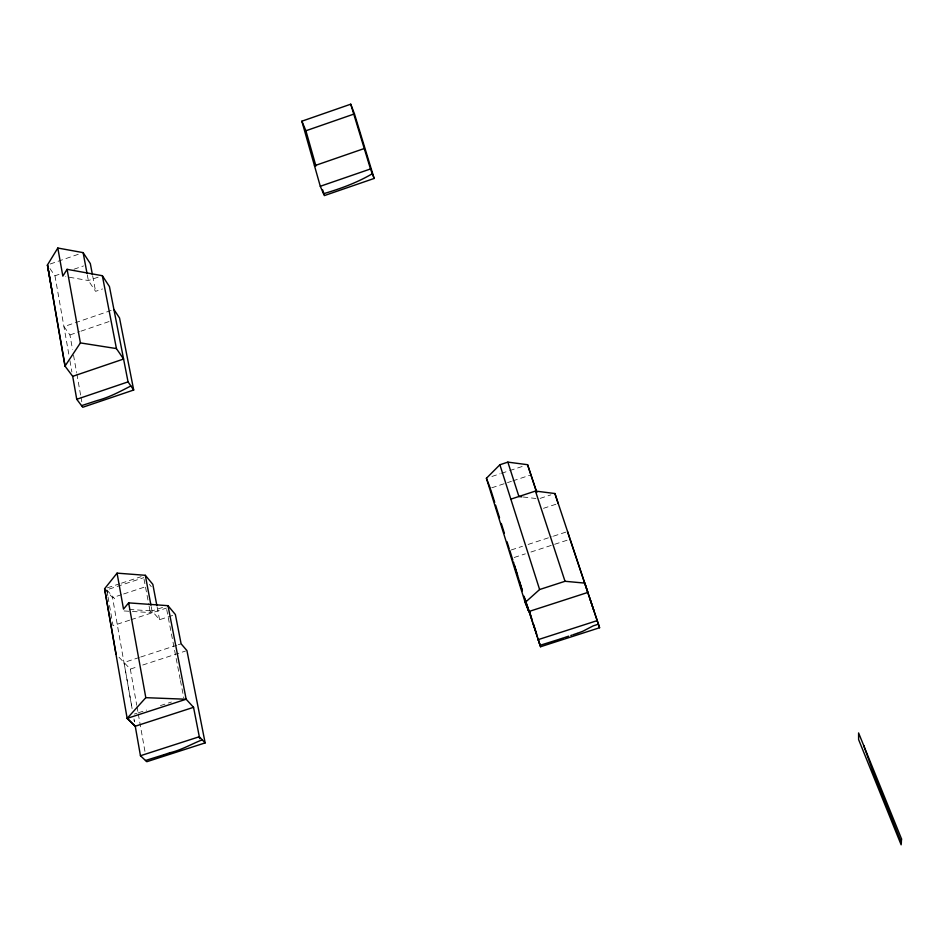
<?xml version="1.0" encoding="UTF-8"?>
<svg xmlns="http://www.w3.org/2000/svg" width="949" height="949" viewBox="0 0 949 949"><rect width="100%" height="100%" fill="white"/><g stroke="black" fill="none" stroke-linecap="round" stroke-linejoin="round"><path stroke-width="0.71" stroke-dasharray="4.75 3.56" d="M50.19 264.012L79.004 254.047M49.953 268.567L54.959 275.779L60.404 273.905M73.998 269.219L83.524 265.934M98.15 277.167L88.364 280.536L65.683 276.61M87.32 274.949L88.364 280.536L95.588 291.343L102.516 288.959M111.14 310.453L63.963 326.622L69.941 334.95L72.504 349.41M69.941 334.95L79.574 331.64M80.962 331.177L111.258 320.798M107.415 587.822L120.037 583.647M121.448 583.184L141.093 576.684M107.771 595.521L106.774 589.863L143.75 577.644M104.604 588.748L112.54 597.645L122.267 594.442M123.655 593.979L145.885 586.636M491.902 476.469L500.135 473.753M501.499 473.302L508.367 471.036M509.732 470.585L523.457 466.066M491.724 487.822L511.381 481.345M512.792 480.882L529.649 475.33M150.12 611.559L162.67 607.431M129.657 620.16L113.026 625.628L109.254 604.027M131.045 619.709L166.431 608.072M151.211 606.648L152.018 610.931L159.562 619.709L175.375 614.525M540.111 498.391L550.883 494.856M543.504 508.32L556.826 503.955M139.337 657.467L124.022 662.485L132.148 708.856L112.54 597.645M140.737 657.016L176.929 645.178M178.329 644.715L181.105 643.802M119.028 657.242L130.321 669.092L137.225 666.827M142.741 665.024L185.541 651.038M511.214 549.969L522.484 546.292M528.107 544.453L552.045 536.636M553.457 536.173L566.126 532.033M514.18 557.49L525.343 553.848M530.93 552.033L568.629 539.732M134.295 714.087L137.047 713.185M138.424 712.746L146.668 710.066M160.428 705.593L171.437 702.023M124.117 610.954L152.35 612.698M129.206 609.46L152.018 610.931M523.16 497.003L535.924 498.51M106.774 589.863L114.699 598.748M149.408 584.418L151.294 586.672M166.716 609.519L180.168 679.14M180.452 680.599L183.821 698.001M157.143 606.98L159.562 619.709M92.694 276.076L95.588 291.343M144.011 579.056L148.791 604.489M149.052 605.901L150.452 613.327M130.321 669.092L136.751 705.273M137.012 706.72L138.032 712.509M138.293 713.956L144.983 751.584M73.524 355.199L76.608 372.554M76.869 374.001L80.712 395.697M80.973 397.145L81.994 402.934M133.975 718.986L134.485 721.881L133.916 718.998M54.959 275.779L68.957 355.033M69.953 360.715L71.875 371.996M108.02 596.945L109.005 602.603"/><path stroke-width="1.42" d="M92.421 274.688L90.321 263.585L83.121 252.624L57.818 248.033L47.45 264.961L65.018 366.112L72.705 376.35L76.739 399.28L82.765 407.263L133.69 390.015L119.527 317.974L113.916 309.504M133.69 390.015L128.044 381.878L109.443 286.574L102.35 275.72L67.094 269.326L62.836 276.123L57.818 248.033M65.018 366.112L80.392 342.909L67.094 269.326M117.071 573.137L123.512 609.104L128.649 602.876L167.997 605.676L175.375 614.525L181.105 643.802L186.929 650.587L205.138 742.901L146.787 761.715L140.452 755.736L135.256 726.222L127.154 718.393L104.604 588.748L117.071 573.137L145.304 575.296L152.825 584.347L156.87 605.569M167.997 605.676L186.146 699.235L145.814 697.669L127.154 718.393L186.146 699.235L193.549 707.325L199.681 738.63M528.901 611.512L525.248 602.401L539.613 589.531L565.023 581.286L584.857 583.113L587.858 592.425L528.83 611.536L525.188 602.461L486.41 478.284L499.886 464.761L507.857 462.127L527.573 464.702L536.826 492.495M582.425 631.417L578.143 633.019M563.67 637.787L559.946 639.068M583.066 631.144L593.184 625.877L598.428 624.181L598.178 623.422M372.328 173.726C357.797 182.303 341.711 188.305 325.305 193.193L323.585 193.679M301.853 121.199L350.739 104.188L354.452 113.892L374.155 178.448L324.333 195.601L320.299 186.277L301.853 121.199L305.91 130.76L315.922 166.004M305.91 130.76L354.452 113.892M314.475 165.755L364.262 148.53M130.879 385.958C120.025 391.522 109.218 397.429 97.095 400.573L81.543 405.638M320.299 186.277L370.49 168.969L374.155 178.448M72.646 376.362L123.584 359.03L116.43 348.58L102.35 275.72M76.739 399.28L128.044 381.878M510.835 499.15L535.45 491.06L554.928 493.527L599.578 627.74L540.55 646.744L524.999 599.021M202.232 739.829C191.342 744.052 181.235 750.22 169.598 752.818M570.812 635.486L571.891 635.118M193.549 707.325L135.185 726.246L127.202 718.346M531.701 618.677L529.566 611.595M140.452 755.736L199.314 736.732L205.138 742.901M537.739 639.78L597.265 620.599M573.03 634.751L577.49 633.232M564.691 637.467L568.688 636.162M164.284 754.609L169.278 752.925M559.269 639.282L540.076 645.308L538.676 641.073M163.975 754.704L145.494 760.505M521.748 496.837L518.913 496.493L507.857 462.127M80.392 342.909L116.43 348.58M116.015 654.063L104.604 588.748M863.815 745.843L863.673 745.368A9.454 1.103 70.1 0 1 863.839 745.76L863.922 745.95M901.431 842.878L872.665 770.707L863.792 745.76M486.41 478.284L490.313 488.284M534.145 626.838L534.738 628.463M570.017 539.281L599.578 627.74M594.027 611.026L589.709 597.953M596.838 619.436L597.075 620.136M527.573 464.702L536.529 492.009M535.45 491.06L565.023 581.286M567.526 531.582L569.602 538M554.928 493.527L558.154 503.516M531.001 617.052L530.325 614.916M528.178 608.119L527.846 607.075M531.155 617.55L531.891 619.851M532.721 622.449L532.247 620.978M499.886 464.761L539.613 589.531M535.983 632.437L536.659 634.573M528.652 609.626L529.127 611.12M533.208 623.979L533.789 625.83M530.017 613.956L529.293 611.642M535.153 629.804L535.568 631.121M537.158 636.174L537.431 637.04A30.807 0.949 71.8 0 1 537.561 637.455M533.528 624.276L536.6 634.11M538.795 641.133L540.55 646.744M509.803 550.432L512.84 560.147M513.421 561.95L513.587 562.472M514.583 565.699L518.486 578.19M519.352 580.966L522.389 590.681M490.752 489.696L494.714 502.341M495.592 505.153L499.542 517.81M501.297 523.433L504.382 533.279M507.015 541.713L509.21 548.736M513.599 562.781L517.513 575.319M518.391 578.107L522.306 590.634M524.05 596.209L528.83 611.536M538.071 639.092L538.569 640.694M350.739 104.188L370.49 168.969M322.731 189.966L323.929 194.189M145.304 575.296L150.95 605.225M83.121 252.624L87.059 273.561M128.649 602.876L145.814 697.669M52.586 294.32L47.45 264.961L65.078 366.089M901.55 838.987L901.147 844.812L858.608 739.579L858.596 732.936L901.55 838.987"/></g></svg>
